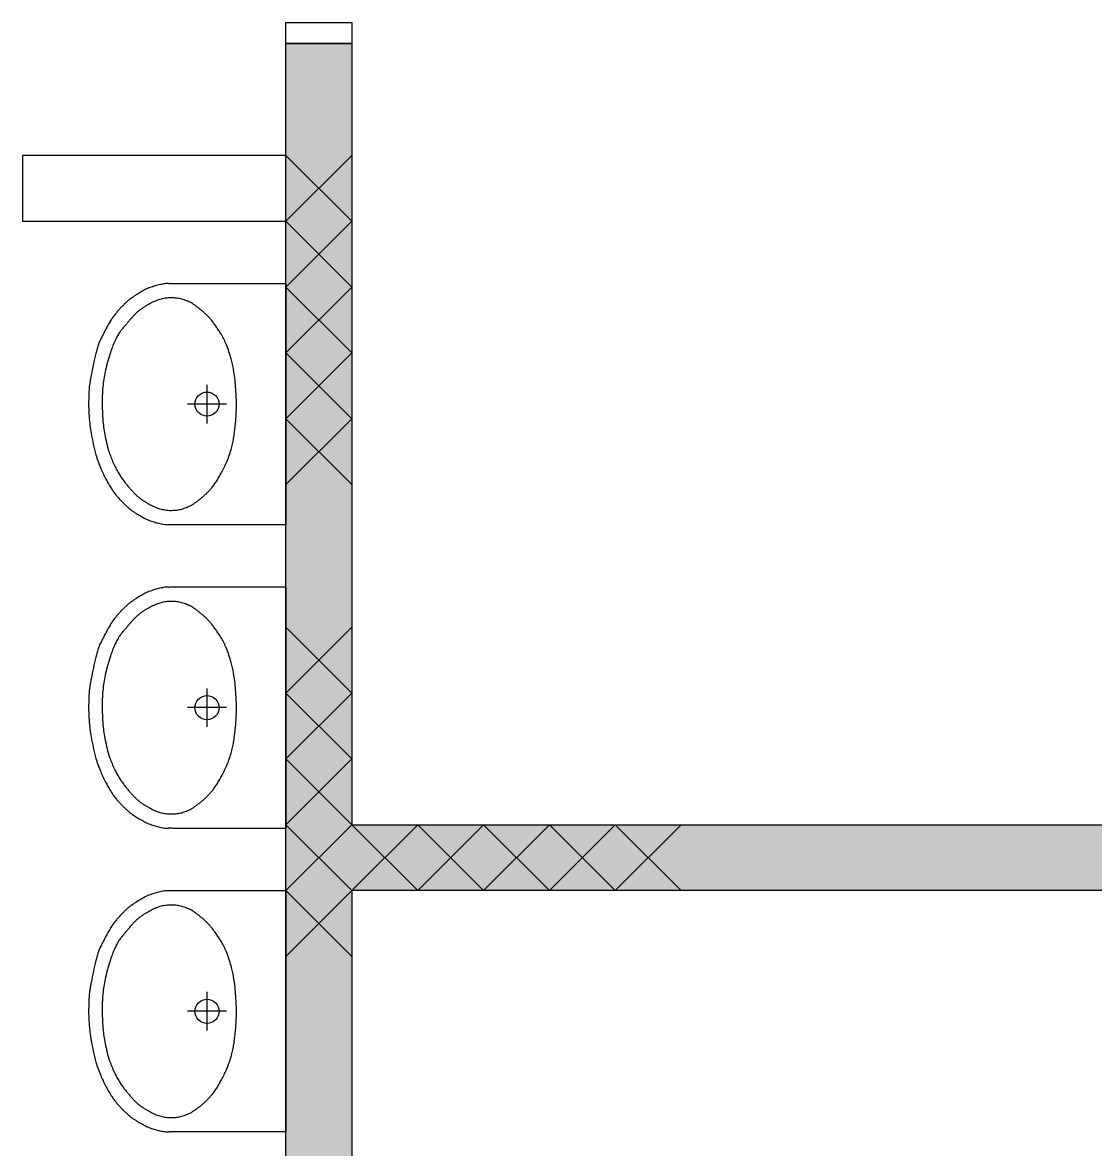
# Model space of a CAD drawing. Header units: millimetres. Extents: x -203861 to 22103, y -44552 to 100121.
# Drawn here: x -57150 to -54706, y 2385 to 4953 of the extents above; entities that cross this region are included whole.
import ezdxf

# ---------------------------------------------------------------- set-up
doc = ezdxf.new("R2010")
doc.units = ezdxf.units.MM
for name, color, linetype in [('s2097a$0$LG7$0$22', 7, 'Continuous'), ('s2097a$0$LG7$0$30', 7, 'Continuous'), ('s2097a$0$LG7$0$49', 7, 'Continuous'), ('s2097a$0$LG7$0$63', 7, 'Continuous'), ('s2097a$0$solid', 8, 'Continuous')]:
    doc.layers.add(name, color=color, linetype=linetype)

# ---------------------------------------------------------------- blocks, each defined once
blk = doc.blocks.new('s2097a$0$LG7$0$CHAT15')
at = {"layer": 's2097a$0$LG7$0$22', "color": 14, "linetype": 'Continuous'}
for points in [[(0, 0), (0.15, 0.15), (0.3, 0), (0.45, 0.15), (0.6, 0), (0.75, 0.15)], [(0, 0.15), (0.15, 0), (0.3, 0.15), (0.45, 0), (0.6, 0.15), (0.75, 0)]]:
    blk.add_lwpolyline(points, dxfattribs=at)
blk = doc.blocks.new('s2097a')
at = {"layer": 's2097a$0$LG7$0$30', "color": 8, "linetype": 'Continuous'}
blk.add_lwpolyline([(-56549.9, 4952.6), (-56399.9, 4952.6), (-56399.9, 4904.6), (-56549.9, 4904.6)], close=True, dxfattribs=at)
at = {"layer": 's2097a$0$LG7$0$49', "color": 8, "linetype": 'Continuous'}
for p, q in [((-56806.9, 4358.4), (-56549.9, 4358.4)), ((-56549.9, 4358.4), (-56549.9, 3808.5)), ((-56729.9, 4127.5), (-56729.9, 4039.5)), ((-56685.7, 4083.5), (-56773.9, 4083.5)), ((-56549.9, 3808.5), (-56806.9, 3808.5)), ((-56806.9, 3666.8), (-56549.9, 3666.8)), ((-56549.9, 3666.8), (-56549.9, 3116.9)), ((-56729.9, 3435.9), (-56729.9, 3347.9)), ((-56685.7, 3391.9), (-56773.9, 3391.9)), ((-56549.9, 3116.9), (-56806.9, 3116.9)), ((-56806.9, 2975.2), (-56549.9, 2975.2)), ((-56549.9, 2975.2), (-56549.9, 2425.3)), ((-56729.9, 2744.3), (-56729.9, 2656.3)), ((-56685.7, 2700.3), (-56773.9, 2700.3)), ((-56549.9, 2425.3), (-56806.9, 2425.3))]:
    blk.add_line(p, q, dxfattribs=at)
blk.add_lwpolyline([(-56549.9, 4650.1), (-57149.9, 4650.1), (-57149.9, 4500.1), (-56549.9, 4500.1)], close=True, dxfattribs=at)
for centre, major_axis, start_param, end_param in [((-56689.7, 4015.9), (-265.1, 265.1), -0.274907, -0.240916), ((-56836.1, 4275.8), (54.2, 54.2), 1.130908, 1.286461), ((-56769.3, 4090.6), (-193.4, 193.4), -0.483369, -0.439643), ((-56790.3, 4165.3), (-138.6, 138.6), -0.530228, -0.47224), ((-56804.7, 4220.3), (98.3, 98.3), 0.958884, 1.040557), ((-56817, 4284.1), (52.4, 52.4), 0.796702, 0.94382), ((-56831.8, 5566.7), (854.5, 854.5), 3.938554, 3.947606), ((-56509.6, 3886.8), (-416.4, 416.4), -0.034499, -0.022055), ((-56807.9, 4206.5), (107.2, 107.2), 1.488002, 1.536328), ((-56871.4, 4280.3), (-38.3, 38.3), -0.221266, -0.096482), ((-57936.1, 5962.8), (-1369.6, 1369.6), 2.920393, 2.923893), ((-56689.3, 4015.2), (265.6, 265.6), 1.329862, 1.363789), ((-56786.4, 4171.6), (112.1, 112.1), 1.241933, 1.280012), ((-56577, 3745), (-448.2, 448.2), -0.338438, -0.32891), ((-56812.6, 4237), (62.4, 62.4), 1.165777, 1.234203), ((-56809, 4228), (-69.2, 69.2), -0.466729, -0.405054), ((-56812.2, 4237.4), (62.3, 62.3), 0.97595, 1.103555), ((-56810.8, 4230.7), (-67.1, 67.1), -0.712935, -0.594441), ((-56811.9, 4244.4), (-57.3, 57.3), -0.780762, -0.714116), ((-56811.8, 4214.1), (78.7, 78.7), 0.741703, 0.790224), ((-56811.3, 4216.9), (-76.8, 76.8), -0.877795, -0.825925), ((-56808.3, 4249.5), (-53.6, 53.6), -0.951878, -0.877634), ((-56810.6, 4239.5), (-60.9, 60.9), -1.092704, -0.959266), ((-56833.9, 4165.8), (-115.5, 115.5), -1.162858, -1.092373), ((-56805.4, 4234.7), (-62.8, 62.8), -1.219869, -1.150671), ((-56784.4, 4280), (27.5, 27.5), 0.193611, 0.351162), ((-56758.2, 4145.4), (162.8, 162.8), 1.687579, 1.728893), ((-56567.8, 4000.2), (332.1, 332.1), 1.678184, 1.696492), ((-56855.2, 4231.8), (-71.1, 71.1), 0.022037, 0.107464), ((-56725, 4104.5), (199.9, 199.9), 1.558264, 1.586031), ((-56521.5, 3895.8), (406, 406), 1.544592, 1.558264), ((-56793.4, 4188.7), (-99.8, 99.8), -0.036115, 0.015863), ((-56828.2, 4226.2), (63.6, 63.6), 1.453228, 1.534761), ((-56807.9, 4200), (87, 87), 1.396096, 1.450684), ((-56807.9, 4200), (-87, 87), -0.22922, -0.174656), ((-56706.5, 4037.6), (222.4, 222.4), 1.322314, 1.342986), ((-56781, 4162.8), (119.4, 119.4), 1.283898, 1.322405), ((-56917.2, 4085.7), (193.9, 193.9), 0.162809, 0.187101), ((-56865.8, 4157.3), (131.6, 131.6), 0.126976, 0.162763), ((-57048.3, 3921.8), (342.3, 342.3), 0.111962, 0.126514), ((-56971.1, 4018.6), (254.7, 254.7), 0.0923, 0.111852), ((-56839.5, 4177.6), (108.8, 108.8), 0.041631, 0.089936), ((-56940.1, 4068.2), (213.9, 213.9), 0.017097, 0.041681), ((-45681.2, -1809.8), (-9055, 9055), 0.291334, 0.292222), ((-56730, 4141.2), (-181.1, 181.1), 0.246896, 0.291282), ((-56850.6, 4212.3), (-82.2, 82.2), 0.158088, 0.239913), ((-57512.2, 4755.9), (-547.2, 547.2), 3.223149, 3.234201), ((-58842.2, 5851), (1765.5, 1765.5), 4.807714, 4.811114), ((-56052.5, 3564.1), (-785.3, 785.3), 0.091031, 0.098675), ((-56783.8, 4172.3), (-112.7, 112.7), 0.035882, 0.087847), ((-56655, 4052.5), (-237.1, 237.1), 0.011207, 0.035915), ((-56814.5, 4197.9), (86.2, 86.2), 6.234848, 6.301958), ((-56818.7, 4194), (90.2, 90.2), 6.17075, 6.234865), ((-56865, 4157.9), (131.7, 131.7), 6.116492, 6.167597), ((-57432.6, 3753.8), (624.5, 624.5), 6.105736, 6.11652), ((-56216.3, 3856.3), (-596.5, 596.5), 0.310178, 0.324122), ((-56469.7, 3986.8), (-395, 395), 0.289206, 0.310266), ((-56522.6, 4031.5), (-325.7, 325.7), 0.318369, 0.343288), ((-56885.2, 4214.4), (-38.5, 38.5), 0.109444, 0.319131), ((-56300.8, 3727.5), (-576.4, 576.4), 0.081507, 0.091999), ((-56945.3, 4092.1), (205, 205), 6.073958, 6.107973), ((-57109.6, 3985.4), (343.5, 343.5), 6.053589, 6.073889), ((-56792.2, 4183.1), (-79.1, 79.1), 4.364181, 4.478573), ((-56736.6, 4138.9), (-179.2, 179.2), 0.477649, 0.54661), ((-56865.6, 4179.9), (83.5, 83.5), 1.901094, 2.048747), ((-56603.4, 4083.3), (-258.7, 258.7), 0.417294, 0.457937), ((-56782.4, 4152.4), (-123.1, 123.1), 0.331946, 0.417329), ((-56919.8, 4123.4), (-178.7, 178.7), 4.31364, 4.364349), ((-56924, 4120.2), (182.3, 182.3), 5.824406, 5.889956), ((-56188.4, 4000.5), (579, 579), 2.111584, 2.142464), ((-56647.1, 4097.6), (226.2, 226.2), 2.027062, 2.091312), ((-56907.7, 4125.6), (170.2, 170.2), 5.754274, 5.824486), ((-57071.1, 4082.4), (-289.7, 289.7), 4.152737, 4.184396), ((-55997, 3958.9), (-717.5, 717.5), 0.571634, 0.596554), ((-56719.1, 4106), (175.4, 175.4), 2.130776, 2.200233), ((-56459.3, 4046.6), (363.8, 363.8), 2.091317, 2.13128), ((-56933.3, 4114), (-189.7, 189.7), 4.104435, 4.152776), ((-57203.1, 4064.6), (383.6, 383.6), 5.656639, 5.677151), ((-56747.6, 4098), (177.7, 177.7), 2.19461, 2.238936), ((-56616.4, 4076.6), (271.7, 271.7), 2.165584, 2.19458), ((-56636.5, 4092.9), (234.6, 234.6), 2.200148, 2.252101), ((-56849.5, 4121.3), (130.5, 130.5), 5.596303, 5.656591), ((-57235.4, 4085.5), (-404.5, 404.5), 3.997413, 4.021425), ((-56677.9, 4090.6), (-227.3, 227.3), 0.670703, 0.739261), ((-56572.8, 4085.8), (279.9, 279.9), 2.250812, 2.306488), ((-56729.8, 4083.4), (-19.4, 19.4), 2.35619449019229, 8.639379797371877), ((-57634.5, 4057.4), (687.4, 687.4), 5.554021, 5.568153), ((-58011.7, 4034.2), (954.6, 954.6), 5.54483, 5.555434), ((-56586.1, 4086.4), (292.2, 292.2), 2.310016, 2.363353), ((-56534.7, 4085.8), (-328.6, 328.6), 0.79066, 0.837986), ((-56566.2, 4085.4), (-284.6, 284.6), 0.735642, 0.790407), ((-56527.3, 4085.7), (-312, 312), 0.790501, 0.840335), ((-57506.5, 4058.1), (597, 597), 5.527811, 5.544767), ((-57466.9, 4098.8), (568.8, 568.8), 5.460868, 5.47866), ((-56602.8, 4082.3), (280.3, 280.3), 2.408769, 2.464237), ((-56516.7, 4086.2), (-319.6, 319.6), 0.840277, 0.888939), ((-57261.5, 4091.2), (-423.5, 423.5), 3.86618, 3.890076), ((-56728.6, 4069.1), (-190.9, 190.9), 0.895112, 0.936494), ((-56608.3, 4076.2), (-254.4, 254.4), 0.887547, 0.935537), ((-57339.8, 4101), (-479.2, 479.2), 3.817974, 3.838342), ((-57177.8, 4086.6), (-364.2, 364.2), 3.838319, 3.865119), ((-56627.5, 4084.4), (-263.3, 263.3), 0.936437, 0.966452), ((-56141.7, 4170.4), (612.1, 612.1), 2.533871, 2.563207), ((-56698.5, 4062.5), (-189.9, 189.9), 0.935511, 0.999781), ((-56513.6, 4101.3), (-323.5, 323.5), 0.996518, 1.041612), ((-56881.1, 4040.3), (151.9, 151.9), 5.273938, 5.334558), ((-57246, 4100.6), (413.4, 413.4), 5.334296, 5.353216), ((-56982.3, 4062.2), (-224.9, 224.9), 3.782404, 3.817171), ((-56566.9, 4081.1), (304.9, 304.9), 2.56321, 2.62209), ((-56760.2, 4036.6), (143.2, 143.2), 2.612292, 2.714058), ((-56871.2, 4034.7), (-144.1, 144.1), 3.577361, 3.655216), ((-56934.8, 4052.5), (-190.8, 190.8), 3.654897, 3.703167), ((-56796.1, 4019.5), (-137, 137), 1.055267, 1.139647), ((-56660.2, 4074.9), (218.9, 218.9), 2.716651, 2.761097), ((-56892.1, 4042.3), (-159.8, 159.8), 3.507216, 3.577417), ((-56747.8, 4037.3), (173.5, 173.5), 2.710413, 2.777091), ((-55848.4, 4433), (868.3, 868.3), 2.771931, 2.782319), ((-56767.5, 4028.9), (136.4, 136.4), 2.761025, 2.832342), ((-56066, 4385), (692.7, 692.7), 2.827194, 2.838814), ((-56834.2, 3982.5), (-79.4, 79.4), 1.267916, 1.369202), ((-56921.1, 4049.3), (180.5, 180.5), 4.999331, 5.04944), ((-57066.3, 4119), (294.4, 294.4), 5.049499, 5.080234), ((-56756.6, 4020.7), (-163, 163), 1.211493, 1.266813), ((-56548.3, 4130.2), (329.4, 329.4), 2.838761, 2.863189), ((-56776.5, 4003.4), (144.8, 144.8), 2.863214, 2.918766), ((-56679.9, 4086.7), (211.1, 211.1), 2.946361, 2.9784), ((-56754.4, 4033.2), (-146.2, 146.2), 1.407527, 1.453785), ((-56389.1, 4321.3), (-475.2, 475.2), 1.453299, 1.465991), ((-56895.6, 4029.1), (157.8, 157.8), 4.88433, 4.927389), ((-56879.4, 4018.9), (-144.3, 144.3), 3.356188, 3.408885), ((-57153.9, 4175.3), (-367.7, 367.7), 3.408962, 3.429649), ((-56743.7, 4024.2), (172.2, 172.2), 2.919099, 2.95791), ((-56827.1, 3966.9), (100.7, 100.7), 2.957838, 3.024192), ((-56709.2, 4059.5), (206.7, 206.7), 3.022848, 3.052352), ((-56712.1, 4059.8), (-181.3, 181.3), 1.465986, 1.499242), ((-56707.8, 4064.1), (-185.6, 185.6), 1.501119, 1.532531), ((-56701, 4070.4), (192.1, 192.1), 3.103177, 3.133521), ((-56781.6, 3990.5), (111.9, 111.9), 3.130878, 3.177192), ((-56959.7, 4117.7), (233.3, 233.3), 4.675514, 4.697726), ((-56818.4, 3972.2), (-89.9, 89.9), 3.126674, 3.190736), ((-56869.5, 4018.5), (138.6, 138.6), 4.761391, 4.802946), ((-56811.1, 3969.6), (84.8, 84.8), 4.804289, 4.884414), ((-56844.9, 3946), (-81.6, 81.6), 1.481388, 1.556108), ((-56585.1, 4201.1), (339.1, 339.1), 3.131144, 3.147292), ((-56455.6, 4332), (469.3, 469.3), 3.147265, 3.158933), ((-56547.8, 4235.3), (374.8, 374.8), 3.157281, 3.171233), ((-56825.1, 3943.8), (66.8, 66.8), 3.177263, 3.254877), ((-56811.6, 3961.1), (82.3, 82.3), 3.256916, 3.314648), ((-56818.3, 3951.7), (74.1, 74.1), 3.314707, 3.378797), ((-56708.3, 4131.7), (-223.3, 223.3), 1.807774, 1.828278), ((-56752.7, 4055.5), (160.9, 160.9), 3.399229, 3.427685), ((-56768.3, 4027.8), (-138.5, 138.5), 1.859138, 1.89009), ((-56617.2, 4328.1), (-376.2, 376.2), 1.890024, 1.901416), ((-56809, 3936.4), (-66.6, 66.6), 2.738592, 2.805262), ((-56789.8, 3896.7), (-35.3, 35.3), 2.805154, 2.930553), ((-56910.2, 4080.9), (-190.9, 190.9), 2.933875, 2.958231), ((-56841.5, 3981), (-105.2, 105.2), 2.958217, 3.002415), ((-56940.5, 4111.6), (-221.1, 221.1), 3.003691, 3.026567), ((-56910.1, 4073.2), (-186.5, 186.5), 3.026631, 3.053755), ((-56838.2, 3986.8), (107, 107), 4.627038, 4.675467), ((-56737.9, 4033.7), (178.8, 178.8), 3.171275, 3.200507), ((-56873.7, 3881.8), (34.8, 34.8), 3.21279, 3.349181), ((-56170, 4960.3), (945.4, 945.4), 3.348922, 3.353954), ((-56753.3, 4051.8), (-182, 182), 1.773684, 1.82387), ((-56690, 4159.4), (270.2, 270.2), 3.39463, 3.428433), ((-56820.4, 3912.7), (-49.2, 49.2), 1.902172, 1.988783), ((-56808.7, 3943), (-72.2, 72.2), 1.988707, 2.047731), ((-56809, 3940.8), (-70.6, 70.6), 2.043656, 2.155255), ((-56812.7, 3922.5), (57.4, 57.4), 3.725732, 3.862862), ((-56813, 3924.2), (-58.6, 58.6), 2.296791, 2.363237), ((-56813.4, 3985.7), (102.1, 102.1), 3.934096, 3.972227), ((-56812.4, 3976.7), (95.7, 95.7), 3.967573, 4.009139), ((-56807.9, 3922.7), (-57.4, 57.4), 2.438279, 2.5076), ((-56807.7, 3916.6), (-53.1, 53.1), 2.516037, 2.667872), ((-56827.6, 3978.7), (-99.2, 99.2), 2.667507, 2.74896), ((-56829.9, 3903.3), (63.9, 63.9), 3.433154, 3.564359), ((-56791.6, 4004), (-140.1, 140.1), 1.993334, 2.053289), ((-56801.4, 3968.9), (114.3, 114.3), 3.617259, 3.687304), ((-56807.5, 3943.9), (-96.1, 96.1), 2.116456, 2.199756), ((-56816.4, 3894.4), (-60.6, 60.6), 2.212197, 2.33953), ((-56842.5, 2342.6), (-1036.9, 1036.9), -0.809707, -0.802251), ((-56689.7, 3324.3), (-265.1, 265.1), -0.274907, -0.240916), ((-56836.1, 3584.2), (54.2, 54.2), 1.130908, 1.286461), ((-56769.3, 3399), (-193.4, 193.4), -0.483369, -0.439643), ((-56790.3, 3473.7), (138.6, 138.6), 1.040568, 1.098556), ((-56804.7, 3528.7), (98.3, 98.3), 0.958884, 1.040557), ((-56817, 3592.5), (52.4, 52.4), 0.796702, 0.94382), ((-56831.8, 4875.1), (-854.5, 854.5), 2.367758, 2.37681), ((-56521.5, 3204.2), (406, 406), 1.544592, 1.558264), ((-56509.6, 3195.2), (-416.4, 416.4), -0.034499, -0.022055), ((-56807.9, 3514.9), (107.2, 107.2), 1.488002, 1.536328), ((-56871.4, 3588.7), (-38.3, 38.3), -0.221266, -0.096482), ((-57936.1, 5271.2), (-1369.6, 1369.6), 2.920393, 2.923893), ((-56689.3, 3323.6), (265.6, 265.6), 1.329862, 1.363789), ((-56786.4, 3480), (112.1, 112.1), 1.241933, 1.280012), ((-56577, 3053.4), (-448.2, 448.2), -0.338438, -0.32891), ((-56812.6, 3545.4), (62.4, 62.4), 1.165777, 1.234203), ((-56809, 3536.4), (-69.2, 69.2), -0.466729, -0.405054), ((-56812.2, 3545.8), (62.3, 62.3), 0.97595, 1.103555), ((-56810.8, 3539.1), (67.1, 67.1), 0.857862, 0.976355), ((-56811.9, 3552.8), (57.3, 57.3), 0.790034, 0.85668), ((-56811.8, 3522.5), (-78.7, 78.7), -0.829094, -0.780572), ((-56811.3, 3525.3), (-76.8, 76.8), -0.877795, -0.825925), ((-56808.3, 3557.9), (-53.6, 53.6), -0.951878, -0.877634), ((-56810.6, 3547.9), (-60.9, 60.9), -1.092704, -0.959266), ((-56833.9, 3474.2), (-115.5, 115.5), -1.162858, -1.092373), ((-56805.4, 3543.1), (62.8, 62.8), 0.350928, 0.420125), ((-56784.4, 3588.4), (27.5, 27.5), 0.193611, 0.351162), ((-56917.2, 3394.1), (193.9, 193.9), 0.162809, 0.187101), ((-56758.2, 3453.8), (162.8, 162.8), 1.687579, 1.728893), ((-56567.8, 3308.6), (332.1, 332.1), 1.678184, 1.696492), ((-56855.2, 3540.2), (-71.1, 71.1), 0.022037, 0.107464), ((-56725, 3412.9), (199.9, 199.9), 1.558264, 1.586031), ((-56655, 3360.9), (-237.1, 237.1), 0.011207, 0.035915), ((-56793.4, 3497.1), (-99.8, 99.8), -0.036115, 0.015863), ((-56828.2, 3534.6), (63.6, 63.6), 1.453228, 1.534761), ((-56807.9, 3508.4), (87, 87), 1.396096, 1.450684), ((-56807.9, 3508.4), (-87, 87), -0.22922, -0.174656), ((-56706.5, 3346), (222.4, 222.4), 1.322314, 1.342986), ((-56781, 3471.2), (119.4, 119.4), 1.283898, 1.322405), ((-56865.8, 3465.7), (131.6, 131.6), 0.126976, 0.162763), ((-57048.3, 3230.2), (-342.3, 342.3), -1.458835, -1.444283), ((-56971.1, 3327), (254.7, 254.7), 0.0923, 0.111852), ((-56839.5, 3486), (108.8, 108.8), 0.041631, 0.089936), ((-56940.1, 3376.6), (213.9, 213.9), 0.017097, 0.041681), ((-56814.5, 3506.3), (86.2, 86.2), 6.234848, 6.301958), ((-45681.2, -2501.4), (-9055, 9055), 0.291334, 0.292222), ((-56730, 3449.6), (-181.1, 181.1), 0.246896, 0.291282), ((-56850.6, 3520.7), (-82.2, 82.2), 0.158088, 0.239913), ((-57512.2, 4064.3), (-547.2, 547.2), 3.223149, 3.234201), ((-58842.2, 5159.4), (1765.5, 1765.5), 4.807714, 4.811114), ((-56052.5, 2872.5), (-785.3, 785.3), 0.091031, 0.098675), ((-56783.8, 3480.7), (-112.7, 112.7), 0.035882, 0.087847), ((-56818.7, 3502.4), (90.2, 90.2), 6.17075, 6.234865), ((-56865, 3466.3), (131.7, 131.7), 6.116492, 6.167597), ((-57432.6, 3062.2), (624.5, 624.5), 6.105736, 6.11652), ((-56216.3, 3164.7), (-596.5, 596.5), 0.310178, 0.324122), ((-56469.7, 3295.2), (-395, 395), 0.289206, 0.310266), ((-56522.6, 3339.9), (-325.7, 325.7), 0.318369, 0.343288), ((-56885.2, 3522.8), (-38.5, 38.5), 0.109444, 0.319131), ((-56300.8, 3035.9), (-576.4, 576.4), 0.081507, 0.091999), ((-56945.3, 3400.5), (205, 205), 6.073958, 6.107973), ((-57109.6, 3293.8), (343.5, 343.5), 6.053589, 6.073889), ((-56792.2, 3491.5), (-79.1, 79.1), 4.364181, 4.478573), ((-56736.6, 3447.3), (-179.2, 179.2), 0.477649, 0.54661), ((-56865.6, 3488.3), (83.5, 83.5), 1.901094, 2.048747), ((-56603.4, 3391.7), (-258.7, 258.7), 0.417294, 0.457937), ((-56782.4, 3460.8), (-123.1, 123.1), 0.331946, 0.417329), ((-56919.8, 3431.8), (-178.7, 178.7), 4.31364, 4.364349), ((-56924, 3428.6), (182.3, 182.3), 5.824406, 5.889956), ((-56188.4, 3308.9), (579, 579), 2.111584, 2.142464), ((-56647.1, 3406), (226.2, 226.2), 2.027062, 2.091312), ((-56907.7, 3434), (170.2, 170.2), 5.754274, 5.824486), ((-57071.1, 3390.8), (-289.7, 289.7), 4.152737, 4.184396), ((-55997, 3267.3), (-717.5, 717.5), 0.571634, 0.596554), ((-56719.1, 3414.4), (-175.4, 175.4), 0.55998, 0.629437), ((-56459.3, 3355), (363.8, 363.8), 2.091317, 2.13128), ((-56933.3, 3422.4), (-189.7, 189.7), 4.104435, 4.152776), ((-57203.1, 3373), (383.6, 383.6), 5.656639, 5.677151), ((-56747.6, 3406.4), (177.7, 177.7), 2.19461, 2.238936), ((-56616.4, 3385), (271.7, 271.7), 2.165584, 2.19458), ((-56636.5, 3401.3), (234.6, 234.6), 2.200148, 2.252101), ((-56849.5, 3429.7), (130.5, 130.5), 5.596303, 5.656591), ((-57235.4, 3393.9), (-404.5, 404.5), 3.997413, 4.021425), ((-56677.9, 3399), (-227.3, 227.3), 0.670703, 0.739261), ((-56572.8, 3394.2), (279.9, 279.9), 2.250812, 2.306488), ((-56729.8, 3391.8), (-19.4, 19.4), 2.35619449019229, 8.639379797371877), ((-57634.5, 3365.8), (687.4, 687.4), 5.554021, 5.568153), ((-58011.7, 3342.6), (954.6, 954.6), 5.54483, 5.555434), ((-56586.1, 3394.8), (292.2, 292.2), 2.310016, 2.363353), ((-56534.7, 3394.2), (-328.6, 328.6), 0.79066, 0.837986), ((-56566.2, 3393.8), (-284.6, 284.6), 0.735642, 0.790407), ((-56527.3, 3394.1), (-312, 312), 0.790501, 0.840335), ((-57506.5, 3366.5), (597, 597), 5.527811, 5.544767), ((-57466.9, 3407.2), (568.8, 568.8), 5.460868, 5.47866), ((-56602.8, 3390.7), (280.3, 280.3), 2.408769, 2.464237), ((-56516.7, 3394.6), (-319.6, 319.6), 0.840277, 0.888939), ((-57177.8, 3395), (-364.2, 364.2), 3.838319, 3.865119), ((-57261.5, 3399.6), (-423.5, 423.5), 3.86618, 3.890076), ((-56728.6, 3377.5), (-190.9, 190.9), 0.895112, 0.936494), ((-56608.3, 3384.6), (-254.4, 254.4), 0.887547, 0.935537), ((-57339.8, 3409.4), (-479.2, 479.2), 3.817974, 3.838342), ((-56627.5, 3392.8), (-263.3, 263.3), 0.936437, 0.966452), ((-56141.7, 3478.8), (612.1, 612.1), 2.533871, 2.563207), ((-56698.5, 3370.9), (-189.9, 189.9), 0.935511, 0.999781), ((-56513.6, 3409.7), (-323.5, 323.5), 0.996518, 1.041612), ((-56881.1, 3348.7), (151.9, 151.9), 5.273938, 5.334558), ((-57246, 3409), (413.4, 413.4), 5.334296, 5.353216), ((-56982.3, 3370.6), (-224.9, 224.9), 3.782404, 3.817171), ((-56566.9, 3389.5), (304.9, 304.9), 2.56321, 2.62209), ((-56760.2, 3345), (143.2, 143.2), 2.612292, 2.714058), ((-56871.2, 3343.1), (-144.1, 144.1), 3.577361, 3.655216), ((-56934.8, 3360.9), (-190.8, 190.8), 3.654897, 3.703167), ((-56796.1, 3327.9), (-137, 137), 1.055267, 1.139647), ((-56747.8, 3345.7), (173.5, 173.5), 2.710413, 2.777091), ((-56660.2, 3383.3), (218.9, 218.9), 2.716651, 2.761097), ((-56767.5, 3337.3), (136.4, 136.4), 2.761025, 2.832342), ((-56892.1, 3350.7), (-159.8, 159.8), 3.507216, 3.577417), ((-55848.4, 3741.4), (868.3, 868.3), 2.771931, 2.782319), ((-56066, 3693.4), (692.7, 692.7), 2.827194, 2.838814), ((-56834.2, 3290.9), (-79.4, 79.4), 1.267916, 1.369202), ((-57153.9, 3483.7), (-367.7, 367.7), 3.408962, 3.429649), ((-56921.1, 3357.7), (180.5, 180.5), 4.999331, 5.04944), ((-57066.3, 3427.4), (294.4, 294.4), 5.049499, 5.080234), ((-56756.6, 3329.1), (-163, 163), 1.211493, 1.266813), ((-56548.3, 3438.6), (329.4, 329.4), 2.838761, 2.863189), ((-56776.5, 3311.8), (144.8, 144.8), 2.863214, 2.918766), ((-56679.9, 3395.1), (211.1, 211.1), 2.946361, 2.9784), ((-56754.4, 3341.6), (-146.2, 146.2), 1.407527, 1.453785), ((-56389.1, 3629.7), (-475.2, 475.2), 1.453299, 1.465991), ((-56811.1, 3278), (84.8, 84.8), 4.804289, 4.884414), ((-56895.6, 3337.5), (157.8, 157.8), 4.88433, 4.927389), ((-56879.4, 3327.3), (-144.3, 144.3), 3.356188, 3.408885), ((-56743.7, 3332.6), (172.2, 172.2), 2.919099, 2.95791), ((-56827.1, 3275.3), (100.7, 100.7), 2.957838, 3.024192), ((-56709.2, 3367.9), (206.7, 206.7), 3.022848, 3.052352), ((-56712.1, 3368.2), (-181.3, 181.3), 1.465986, 1.499242), ((-56707.8, 3372.5), (-185.6, 185.6), 1.501119, 1.532531), ((-56701, 3378.8), (192.1, 192.1), 3.103177, 3.133521), ((-56781.6, 3298.9), (111.9, 111.9), 3.130878, 3.177192), ((-56838.2, 3295.2), (107, 107), 4.627038, 4.675467), ((-56959.7, 3426.1), (233.3, 233.3), 4.675514, 4.697726), ((-56818.4, 3280.6), (-89.9, 89.9), 3.126674, 3.190736), ((-56869.5, 3326.9), (138.6, 138.6), 4.761391, 4.802946), ((-56844.9, 3254.4), (-81.6, 81.6), 1.481388, 1.556108), ((-56585.1, 3509.5), (339.1, 339.1), 3.131144, 3.147292), ((-56455.6, 3640.4), (469.3, 469.3), 3.147265, 3.158933), ((-56547.8, 3543.7), (374.8, 374.8), 3.157281, 3.171233), ((-56737.9, 3342.1), (178.8, 178.8), 3.171275, 3.200507), ((-56825.1, 3252.2), (66.8, 66.8), 3.177263, 3.254877), ((-56811.6, 3269.5), (82.3, 82.3), 3.256916, 3.314648), ((-56818.3, 3260.1), (74.1, 74.1), 3.314707, 3.378797), ((-56708.3, 3440.1), (-223.3, 223.3), 1.807774, 1.828278), ((-56752.7, 3363.9), (160.9, 160.9), 3.399229, 3.427685), ((-56768.3, 3336.2), (-138.5, 138.5), 1.859138, 1.89009), ((-56617.2, 3636.5), (-376.2, 376.2), 1.890024, 1.901416), ((-56820.4, 3221.1), (-49.2, 49.2), 1.902172, 1.988783), ((-56809, 3244.8), (-66.6, 66.6), 2.738592, 2.805262), ((-56789.8, 3205.1), (-35.3, 35.3), 2.805154, 2.930553), ((-56910.2, 3389.3), (-190.9, 190.9), 2.933875, 2.958231), ((-56841.5, 3289.4), (-105.2, 105.2), 2.958217, 3.002415), ((-56940.5, 3420), (-221.1, 221.1), 3.003691, 3.026567), ((-56910.1, 3381.6), (-186.5, 186.5), 3.026631, 3.053755), ((-56873.7, 3190.2), (34.8, 34.8), 3.21279, 3.349181), ((-56170, 4268.7), (945.4, 945.4), 3.348922, 3.353954), ((-56753.3, 3360.2), (-182, 182), 1.773684, 1.82387), ((-56690, 3467.8), (270.2, 270.2), 3.39463, 3.428433), ((-56829.9, 3211.7), (63.9, 63.9), 3.433154, 3.564359), ((-56808.7, 3251.4), (-72.2, 72.2), 1.988707, 2.047731), ((-56809, 3249.2), (-70.6, 70.6), 2.043656, 2.155255), ((-56812.7, 3230.9), (57.4, 57.4), 3.725732, 3.862862), ((-56813, 3232.6), (-58.6, 58.6), 2.296791, 2.363237), ((-56813.4, 3294.1), (102.1, 102.1), 3.934096, 3.972227), ((-56812.4, 3285.1), (95.7, 95.7), 3.967573, 4.009139), ((-56807.9, 3231.1), (-57.4, 57.4), 2.438279, 2.5076), ((-56807.7, 3225), (-53.1, 53.1), 2.516037, 2.667872), ((-56827.6, 3287.1), (-99.2, 99.2), 2.667507, 2.74896), ((-56791.6, 3312.4), (-140.1, 140.1), 1.993334, 2.053289), ((-56801.4, 3277.3), (114.3, 114.3), 3.617259, 3.687304), ((-56807.5, 3252.3), (-96.1, 96.1), 2.116456, 2.199756), ((-56816.4, 3202.8), (-60.6, 60.6), 2.212197, 2.33953), ((-56842.5, 1651), (1036.9, 1036.9), 0.761089, 0.768545), ((-56689.3, 2632), (265.6, 265.6), 1.329862, 1.363789), ((-56689.7, 2632.7), (-265.1, 265.1), -0.274907, -0.240916), ((-56836.1, 2892.6), (54.2, 54.2), 1.130908, 1.286461), ((-56769.3, 2707.4), (-193.4, 193.4), -0.483369, -0.439643), ((-56790.3, 2782.1), (138.6, 138.6), 1.040568, 1.098556), ((-56804.7, 2837.1), (98.3, 98.3), 0.958884, 1.040557), ((-56817, 2900.9), (52.4, 52.4), 0.796702, 0.94382), ((-56831.8, 4183.5), (-854.5, 854.5), 2.367758, 2.37681), ((-56521.5, 2512.6), (406, 406), 1.544592, 1.558264), ((-56509.6, 2503.6), (-416.4, 416.4), -0.034499, -0.022055), ((-56807.9, 2823.3), (107.2, 107.2), 1.488002, 1.536328), ((-56871.4, 2897.1), (-38.3, 38.3), -0.221266, -0.096482), ((-57936.1, 4579.6), (-1369.6, 1369.6), 2.920393, 2.923893), ((-56781, 2779.6), (119.4, 119.4), 1.283898, 1.322405), ((-56786.4, 2788.4), (112.1, 112.1), 1.241933, 1.280012), ((-56577, 2361.8), (-448.2, 448.2), -0.338438, -0.32891), ((-56812.6, 2853.8), (62.4, 62.4), 1.165777, 1.234203), ((-56809, 2844.8), (-69.2, 69.2), -0.466729, -0.405054), ((-56812.2, 2854.2), (62.3, 62.3), 0.97595, 1.103555), ((-56810.8, 2847.5), (67.1, 67.1), 0.857862, 0.976355), ((-56811.9, 2861.2), (57.3, 57.3), 0.790034, 0.85668), ((-56811.8, 2830.9), (-78.7, 78.7), -0.829094, -0.780572), ((-56811.3, 2833.7), (-76.8, 76.8), -0.877795, -0.825925), ((-56808.3, 2866.3), (-53.6, 53.6), -0.951878, -0.877634), ((-56810.6, 2856.3), (-60.9, 60.9), -1.092704, -0.959266), ((-56833.9, 2782.6), (-115.5, 115.5), -1.162858, -1.092373), ((-56805.4, 2851.5), (62.8, 62.8), 0.350928, 0.420125), ((-56784.4, 2896.8), (27.5, 27.5), 0.193611, 0.351162), ((-56917.2, 2702.5), (193.9, 193.9), 0.162809, 0.187101), ((-56758.2, 2762.2), (162.8, 162.8), 1.687579, 1.728893), ((-56567.8, 2617), (332.1, 332.1), 1.678184, 1.696492), ((-56855.2, 2848.6), (-71.1, 71.1), 0.022037, 0.107464), ((-56725, 2721.3), (199.9, 199.9), 1.558264, 1.586031), ((-56655, 2669.3), (-237.1, 237.1), 0.011207, 0.035915), ((-56793.4, 2805.5), (-99.8, 99.8), -0.036115, 0.015863), ((-56828.2, 2843), (63.6, 63.6), 1.453228, 1.534761), ((-56807.9, 2816.8), (87, 87), 1.396096, 1.450684), ((-56807.9, 2816.8), (-87, 87), -0.22922, -0.174656), ((-56706.5, 2654.4), (222.4, 222.4), 1.322314, 1.342986), ((-56865.8, 2774.1), (131.6, 131.6), 0.126976, 0.162763), ((-57048.3, 2538.6), (-342.3, 342.3), -1.458835, -1.444283), ((-56971.1, 2635.4), (254.7, 254.7), 0.0923, 0.111852), ((-56839.5, 2794.4), (108.8, 108.8), 0.041631, 0.089936), ((-56940.1, 2685), (213.9, 213.9), 0.017097, 0.041681), ((-56814.5, 2814.7), (86.2, 86.2), 6.234848, 6.301958), ((-45681.2, -3193), (-9055, 9055), 0.291334, 0.292222), ((-56730, 2758), (-181.1, 181.1), 0.246896, 0.291282), ((-56850.6, 2829.1), (-82.2, 82.2), 0.158088, 0.239913), ((-57512.2, 3372.7), (-547.2, 547.2), 3.223149, 3.234201), ((-58842.2, 4467.8), (1765.5, 1765.5), 4.807714, 4.811114), ((-56052.5, 2180.9), (-785.3, 785.3), 0.091031, 0.098675), ((-56783.8, 2789.1), (-112.7, 112.7), 0.035882, 0.087847), ((-56818.7, 2810.8), (90.2, 90.2), 6.17075, 6.234865), ((-56865, 2774.7), (131.7, 131.7), 6.116492, 6.167597), ((-57432.6, 2370.6), (624.5, 624.5), 6.105736, 6.11652), ((-56216.3, 2473.1), (-596.5, 596.5), 0.310178, 0.324122), ((-56469.7, 2603.6), (-395, 395), 0.289206, 0.310266), ((-56522.6, 2648.3), (-325.7, 325.7), 0.318369, 0.343288), ((-56885.2, 2831.2), (-38.5, 38.5), 0.109444, 0.319131), ((-56300.8, 2344.3), (-576.4, 576.4), 0.081507, 0.091999), ((-56945.3, 2708.9), (205, 205), 6.073958, 6.107973), ((-57109.6, 2602.2), (343.5, 343.5), 6.053589, 6.073889), ((-56792.2, 2799.9), (-79.1, 79.1), 4.364181, 4.478573), ((-56736.6, 2755.7), (-179.2, 179.2), 0.477649, 0.54661), ((-56865.6, 2796.7), (83.5, 83.5), 1.901094, 2.048747), ((-56603.4, 2700.1), (-258.7, 258.7), 0.417294, 0.457937), ((-56782.4, 2769.2), (-123.1, 123.1), 0.331946, 0.417329), ((-56919.8, 2740.2), (-178.7, 178.7), 4.31364, 4.364349), ((-56924, 2737), (182.3, 182.3), 5.824406, 5.889956), ((-56188.4, 2617.3), (579, 579), 2.111584, 2.142464), ((-56647.1, 2714.4), (226.2, 226.2), 2.027062, 2.091312), ((-56907.7, 2742.4), (170.2, 170.2), 5.754274, 5.824486), ((-57071.1, 2699.2), (-289.7, 289.7), 4.152737, 4.184396), ((-55997, 2575.7), (-717.5, 717.5), 0.571634, 0.596554), ((-56719.1, 2722.8), (-175.4, 175.4), 0.55998, 0.629437), ((-56459.3, 2663.4), (363.8, 363.8), 2.091317, 2.13128), ((-56933.3, 2730.8), (-189.7, 189.7), 4.104435, 4.152776), ((-57203.1, 2681.4), (383.6, 383.6), 5.656639, 5.677151), ((-56747.6, 2714.8), (177.7, 177.7), 2.19461, 2.238936), ((-56616.4, 2693.4), (271.7, 271.7), 2.165584, 2.19458), ((-56636.5, 2709.7), (234.6, 234.6), 2.200148, 2.252101), ((-56849.5, 2738.1), (130.5, 130.5), 5.596303, 5.656591), ((-57235.4, 2702.3), (-404.5, 404.5), 3.997413, 4.021425), ((-56586.1, 2703.2), (292.2, 292.2), 2.310016, 2.363353), ((-56677.9, 2707.4), (-227.3, 227.3), 0.670703, 0.739261), ((-56566.2, 2702.2), (-284.6, 284.6), 0.735642, 0.790407), ((-56572.8, 2702.6), (279.9, 279.9), 2.250812, 2.306488), ((-56729.8, 2700.2), (-19.4, 19.4), 2.35619449019229, 8.639379797371877), ((-57634.5, 2674.2), (687.4, 687.4), 5.554021, 5.568153), ((-58011.7, 2651), (954.6, 954.6), 5.54483, 5.555434), ((-56534.7, 2702.6), (-328.6, 328.6), 0.79066, 0.837986), ((-56527.3, 2702.5), (-312, 312), 0.790501, 0.840335), ((-57506.5, 2674.9), (597, 597), 5.527811, 5.544767), ((-57466.9, 2715.6), (568.8, 568.8), 5.460868, 5.47866), ((-56602.8, 2699.1), (280.3, 280.3), 2.408769, 2.464237), ((-56516.7, 2703), (-319.6, 319.6), 0.840277, 0.888939), ((-57177.8, 2703.4), (-364.2, 364.2), 3.838319, 3.865119), ((-57261.5, 2708), (-423.5, 423.5), 3.86618, 3.890076), ((-56728.6, 2685.9), (-190.9, 190.9), 0.895112, 0.936494), ((-56627.5, 2701.2), (-263.3, 263.3), 0.936437, 0.966452), ((-56608.3, 2693), (-254.4, 254.4), 0.887547, 0.935537), ((-57339.8, 2717.8), (-479.2, 479.2), 3.817974, 3.838342), ((-56141.7, 2787.2), (612.1, 612.1), 2.533871, 2.563207), ((-56698.5, 2679.3), (-189.9, 189.9), 0.935511, 0.999781), ((-56513.6, 2718.1), (-323.5, 323.5), 0.996518, 1.041612), ((-56881.1, 2657.1), (151.9, 151.9), 5.273938, 5.334558), ((-57246, 2717.4), (413.4, 413.4), 5.334296, 5.353216), ((-56982.3, 2679), (-224.9, 224.9), 3.782404, 3.817171), ((-56566.9, 2697.9), (304.9, 304.9), 2.56321, 2.62209), ((-56760.2, 2653.4), (143.2, 143.2), 2.612292, 2.714058), ((-56871.2, 2651.5), (-144.1, 144.1), 3.577361, 3.655216), ((-56934.8, 2669.3), (-190.8, 190.8), 3.654897, 3.703167), ((-56796.1, 2636.3), (-137, 137), 1.055267, 1.139647), ((-56747.8, 2654.1), (173.5, 173.5), 2.710413, 2.777091), ((-56660.2, 2691.7), (218.9, 218.9), 2.716651, 2.761097), ((-56767.5, 2645.7), (136.4, 136.4), 2.761025, 2.832342), ((-56892.1, 2659.1), (-159.8, 159.8), 3.507216, 3.577417), ((-55848.4, 3049.8), (868.3, 868.3), 2.771931, 2.782319), ((-56756.6, 2637.5), (-163, 163), 1.211493, 1.266813), ((-56066, 3001.8), (692.7, 692.7), 2.827194, 2.838814), ((-56834.2, 2599.3), (-79.4, 79.4), 1.267916, 1.369202), ((-57153.9, 2792.1), (-367.7, 367.7), 3.408962, 3.429649), ((-56921.1, 2666.1), (180.5, 180.5), 4.999331, 5.04944), ((-57066.3, 2735.8), (294.4, 294.4), 5.049499, 5.080234), ((-56548.3, 2747), (329.4, 329.4), 2.838761, 2.863189), ((-56776.5, 2620.2), (144.8, 144.8), 2.863214, 2.918766), ((-56679.9, 2703.5), (211.1, 211.1), 2.946361, 2.9784), ((-56754.4, 2650), (-146.2, 146.2), 1.407527, 1.453785), ((-56389.1, 2938.1), (-475.2, 475.2), 1.453299, 1.465991), ((-56811.1, 2586.4), (84.8, 84.8), 4.804289, 4.884414), ((-56895.6, 2645.9), (157.8, 157.8), 4.88433, 4.927389), ((-56879.4, 2635.7), (-144.3, 144.3), 3.356188, 3.408885), ((-56743.7, 2641), (172.2, 172.2), 2.919099, 2.95791), ((-56827.1, 2583.7), (100.7, 100.7), 2.957838, 3.024192), ((-56709.2, 2676.3), (206.7, 206.7), 3.022848, 3.052352), ((-56712.1, 2676.6), (-181.3, 181.3), 1.465986, 1.499242), ((-56707.8, 2680.9), (-185.6, 185.6), 1.501119, 1.532531), ((-56701, 2687.2), (192.1, 192.1), 3.103177, 3.133521), ((-56781.6, 2607.3), (111.9, 111.9), 3.130878, 3.177192), ((-56825.1, 2560.6), (66.8, 66.8), 3.177263, 3.254877), ((-56838.2, 2603.6), (107, 107), 4.627038, 4.675467), ((-56959.7, 2734.5), (233.3, 233.3), 4.675514, 4.697726), ((-56818.4, 2589), (-89.9, 89.9), 3.126674, 3.190736), ((-56869.5, 2635.3), (138.6, 138.6), 4.761391, 4.802946), ((-56844.9, 2562.8), (-81.6, 81.6), 1.481388, 1.556108), ((-56585.1, 2817.9), (339.1, 339.1), 3.131144, 3.147292), ((-56455.6, 2948.8), (469.3, 469.3), 3.147265, 3.158933), ((-56547.8, 2852.1), (374.8, 374.8), 3.157281, 3.171233), ((-56737.9, 2650.5), (178.8, 178.8), 3.171275, 3.200507), ((-56811.6, 2577.9), (82.3, 82.3), 3.256916, 3.314648), ((-56818.3, 2568.5), (74.1, 74.1), 3.314707, 3.378797), ((-56708.3, 2748.5), (-223.3, 223.3), 1.807774, 1.828278), ((-56752.7, 2672.3), (160.9, 160.9), 3.399229, 3.427685), ((-56768.3, 2644.6), (-138.5, 138.5), 1.859138, 1.89009), ((-56617.2, 2944.9), (-376.2, 376.2), 1.890024, 1.901416), ((-56820.4, 2529.5), (-49.2, 49.2), 1.902172, 1.988783), ((-56808.7, 2559.8), (-72.2, 72.2), 1.988707, 2.047731), ((-56827.6, 2595.5), (-99.2, 99.2), 2.667507, 2.74896), ((-56809, 2553.2), (-66.6, 66.6), 2.738592, 2.805262), ((-56789.8, 2513.5), (-35.3, 35.3), 2.805154, 2.930553), ((-56910.2, 2697.7), (-190.9, 190.9), 2.933875, 2.958231), ((-56841.5, 2597.8), (-105.2, 105.2), 2.958217, 3.002415), ((-56940.5, 2728.4), (-221.1, 221.1), 3.003691, 3.026567), ((-56910.1, 2690), (-186.5, 186.5), 3.026631, 3.053755), ((-56873.7, 2498.6), (34.8, 34.8), 3.21279, 3.349181), ((-56170, 3577.1), (945.4, 945.4), 3.348922, 3.353954), ((-56753.3, 2668.6), (-182, 182), 1.773684, 1.82387), ((-56690, 2776.2), (270.2, 270.2), 3.39463, 3.428433), ((-56829.9, 2520.1), (63.9, 63.9), 3.433154, 3.564359), ((-56809, 2557.6), (-70.6, 70.6), 2.043656, 2.155255), ((-56812.7, 2539.3), (57.4, 57.4), 3.725732, 3.862862), ((-56813, 2541), (-58.6, 58.6), 2.296791, 2.363237), ((-56813.4, 2602.5), (102.1, 102.1), 3.934096, 3.972227), ((-56812.4, 2593.5), (95.7, 95.7), 3.967573, 4.009139), ((-56807.9, 2539.5), (-57.4, 57.4), 2.438279, 2.5076), ((-56807.7, 2533.4), (-53.1, 53.1), 2.516037, 2.667872), ((-56791.6, 2620.8), (-140.1, 140.1), 1.993334, 2.053289), ((-56801.4, 2585.7), (114.3, 114.3), 3.617259, 3.687304), ((-56807.5, 2560.7), (-96.1, 96.1), 2.116456, 2.199756), ((-56816.4, 2511.2), (-60.6, 60.6), 2.212197, 2.33953), ((-56842.5, 959.4), (1036.9, 1036.9), 0.761089, 0.768545)]:
    blk.add_ellipse(centre, major_axis=major_axis, ratio=1, start_param=start_param, end_param=end_param, dxfattribs=at)
at = {"layer": 's2097a$0$LG7$0$63', "color": 8, "linetype": 'Continuous'}
blk.add_lwpolyline([(-56549.9, 4904.6), (-56399.9, 4904.6), (-56399.9, 3125.1), (-53199.9, 3125.1), (-53199.9, 2975.1), (-56399.9, 2975.1), (-56399.9, 150.1), (-56549.9, 150.1), (-56549.9, 750.1), (-57149.9, 750.1), (-57149.9, 900.1), (-56549.9, 900.1)], close=True, dxfattribs=at)
at = {"layer": 's2097a$0$solid', "color": 8, "linetype": 'Continuous', "const_width": 150}
for points in [[(-56474.9, 4904.6), (-56474.9, 150.1)], [(-53199.9, 3050.1), (-56474.9, 3050.1)]]:
    blk.add_lwpolyline(points, dxfattribs=at)
at = {"color": 8, "xscale": 999.9980000000214, "yscale": 999.9980000000214, "zscale": 1000}
for p, rotation in [((-56549.9, 4650.1), 270), ((-56399.9, 2825.1), 90)]:
    blk.add_blockref('s2097a$0$LG7$0$CHAT15', p, dxfattribs=dict(at, rotation=rotation))
at = {"color": 8, "xscale": 999.9980000001378, "yscale": 999.9980000001378, "zscale": 1000}
blk.add_blockref('s2097a$0$LG7$0$CHAT15', (-56399.9, 2975.1), dxfattribs=at)

msp = doc.modelspace()

# ---------------------------------------------------------------- block references
msp.add_blockref('s2097a', (0, 0))

doc.saveas('drawing.dxf')
